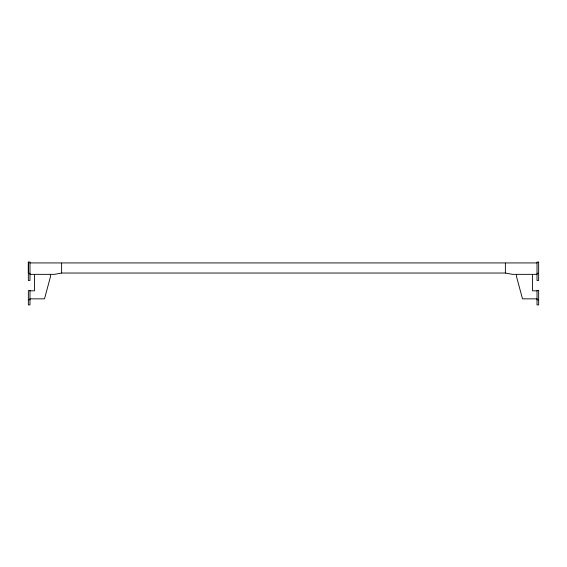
<?xml version="1.0" encoding="UTF-8"?>
<svg xmlns="http://www.w3.org/2000/svg" width="567" height="567" viewBox="0 0 567 567"><rect width="100%" height="100%" fill="white"/><g stroke="black" fill="none" stroke-linecap="round" stroke-linejoin="round"><path stroke-width="0.85" d="M28.35 262.096L28.35 280.467L29.98 280.467L29.98 262.096L28.35 262.096L28.35 273.315L29.98 273.315M537.02 274.35L512.525 274.35L505.381 273.032L61.619 273.032L54.475 274.35L29.98 274.35M29.98 262.932L537.02 262.932M537.02 273.315L538.65 273.315M29.98 290.821L34.474 290.821L34.474 274.35M537.02 290.821L532.526 290.821L532.526 274.35M29.98 298.844L44.502 298.844L50.392 276.958L50.392 274.35M537.02 298.844L522.498 298.844L516.608 276.958L516.608 274.35M28.35 299.745L29.98 299.745M537.02 299.745L538.65 299.745M505.381 263.173L505.381 273.032M61.619 263.173L61.619 273.032M538.65 262.096L537.02 262.096L537.02 280.467L538.65 280.467L538.65 262.096M29.98 290.616L28.35 290.616L28.35 304.904L29.98 304.904L29.98 290.616M538.65 290.616L537.02 290.616L537.02 304.904L538.65 304.904L538.65 290.616"/></g></svg>
